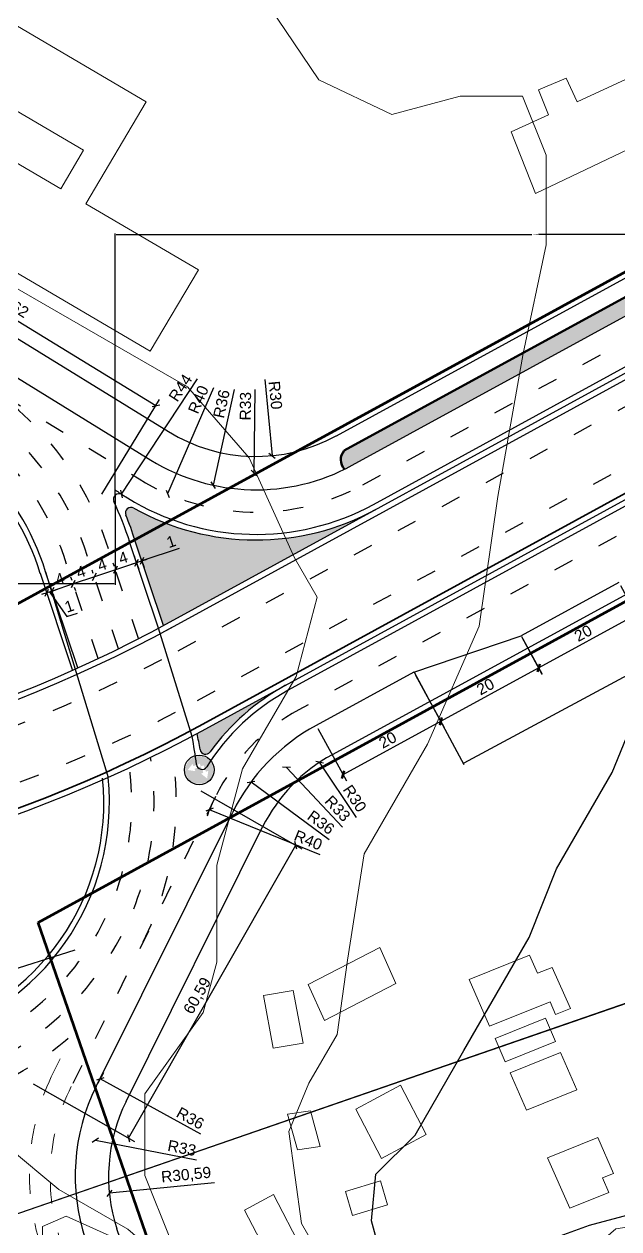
# Model space of a CAD drawing. Header units: millimetres. Extents: x -2825 to 30098, y -1816 to 5947.
# Drawn here: x -469.3 to -362.6, y 5611 to 5827.4 of the extents above; entities that cross this region are included whole.
import ezdxf

# ---------------------------------------------------------------- set-up
doc = ezdxf.new("R2010")
doc.units = ezdxf.units.MM
doc.linetypes.add('ACAD_ISO03W100', pattern=[30, 12, -18])
for name, color, linetype in [('1 Вісь', 90, 'Continuous'), ('Дорожні знаки', 7, 'Continuous'), ('Розмітка', 7, 'ACAD_ISO03W100')]:
    doc.layers.add(name, color=color, linetype=linetype)
for name, color, linetype, lineweight in [('Дор. Розм.', 7, 'Continuous', 50), ('Забудова', 40, 'Continuous', 40), ('Текст', 7, 'Continuous', 20), ('Червоні лінії', 10, 'Continuous', 53)]:
    doc.layers.add(name, color=color, linetype=linetype, lineweight=lineweight)
doc.layers.add('Озелення', color=7, linetype='Continuous', true_color=0x9fff80)
doc.styles.get("Standard").update_dxf_attribs({"font": 'arial.ttf'})
doc.dimstyles.new('ISO-25', dxfattribs={"dimtxt": 2, "dimasz": 1, "dimexe": 1.25, "dimexo": 0.625, "dimtad": 3, "dimtxsty": 'Standard', "dimblk": 'OBLIQUE', "dimcen": 2.5, "dimadec": 0, "dimazin": 0, "dimtfac": 1, "dimtmove": 1, "dimatfit": 3, "dimfxl": 1, "dimarcsym": 0})
doc.dimstyles.get("Standard").update_dxf_attribs({"dimtxt": 0.18, "dimasz": 0.18, "dimexe": 0.18, "dimexo": 0.0625, "dimgap": 0.09, "dimtad": 0, "dimtih": 1, "dimtoh": 1, "dimdec": 4, "dimzin": 0, "dimdsep": 46, "dimtxsty": 'Standard', "dimcen": 0.09, "dimadec": 0, "dimazin": 0, "dimtfac": 1, "dimtdec": 4, "dimtofl": 0, "dimtmove": 0, "dimatfit": 3, "dimfxl": 1, "dimtolj": 1, "dimtzin": 0, "dimarcsym": 0})

# ---------------------------------------------------------------- blocks, each defined once
blk = doc.blocks.new('_Oblique')
at = {"color": 0, "linetype": 'ByBlock', "lineweight": -2}
blk.add_line((-0.5, -0.5), (0.5, 0.5), dxfattribs=at)
blk = doc.blocks.new('*D601')
at = {"layer": 'Defpoints', "color": 0, "transparency": 16777216}
for p in [(-423.58, 5620.38), (-454.03, 5617.39)]:
    blk.add_point(p, dxfattribs=at)
at = {"layer": 'Текст', "color": 0, "lineweight": -2, "transparency": 16777216}
blk.add_line((-435.13, 5619.25), (-454.03, 5617.39), dxfattribs=at)
at = {"layer": 'Текст', "color": 0, "lineweight": -2, "transparency": 16777216, "rotation": 185.619220248428}
blk.add_blockref('_Oblique', (-454.03, 5617.39), dxfattribs=at)
at = {"layer": 'Текст', "color": 0, "transparency": 16777216, "insert": (-440.24, 5620.58), "char_height": 2, "attachment_point": 5, "rotation": 5.6192}
blk.add_mtext('R30,59', dxfattribs=at)
blk = doc.blocks.new('*D566')
at = {"layer": 'Defpoints', "color": 0, "transparency": 16777216}
for p in [(-456.55, 5626.89), (-424.17, 5620.54)]:
    blk.add_point(p, dxfattribs=at)
at = {"layer": 'Текст', "color": 0, "lineweight": -2, "transparency": 16777216}
blk.add_line((-438.37, 5623.32), (-456.55, 5626.89), dxfattribs=at)
at = {"layer": 'Текст', "color": 0, "lineweight": -2, "transparency": 16777216, "rotation": 168.9160984763614}
blk.add_blockref('_Oblique', (-456.55, 5626.89), dxfattribs=at)
at = {"layer": 'Текст', "color": 0, "transparency": 16777216, "insert": (-441.01, 5625.52), "char_height": 2, "attachment_point": 5, "rotation": 348.9161}
blk.add_mtext('R33', dxfattribs=at)
blk = doc.blocks.new('*D602')
at = {"layer": 'Defpoints', "color": 0, "transparency": 16777216}
for p in [(-455.69, 5637.93), (-424.17, 5620.54)]:
    blk.add_point(p, dxfattribs=at)
at = {"layer": 'Текст', "color": 0, "lineweight": -2, "transparency": 16777216}
blk.add_line((-437.64, 5627.98), (-455.69, 5637.93), dxfattribs=at)
blk.add_arc((-424.17, 5620.54), 36, 149.1277, 152.5694, dxfattribs=at)
at = {"layer": 'Текст', "color": 0, "lineweight": -2, "transparency": 16777216, "rotation": 151.117111214448}
blk.add_blockref('_Oblique', (-455.69, 5637.93), dxfattribs=at)
at = {"layer": 'Текст', "color": 0, "transparency": 16777216, "insert": (-439.49, 5630.87), "char_height": 2, "attachment_point": 5, "rotation": 331.1171}
blk.add_mtext('R36', dxfattribs=at)
blk = doc.blocks.new('*D615')
at = {"layer": 'Defpoints', "color": 0, "transparency": 16777216}
for p in [(-416.28, 5694.81), (-399.66, 5669.83)]:
    blk.add_point(p, dxfattribs=at)
at = {"layer": 'Текст', "color": 0, "lineweight": -2, "transparency": 16777216}
blk.add_line((-409.68, 5684.89), (-416.28, 5694.81), dxfattribs=at)
at = {"layer": 'Текст', "color": 0, "lineweight": -2, "transparency": 16777216, "rotation": 123.6401004929763}
blk.add_blockref('_Oblique', (-416.28, 5694.81), dxfattribs=at)
at = {"layer": 'Текст', "color": 0, "transparency": 16777216, "insert": (-409.98, 5688.31), "char_height": 2, "attachment_point": 5, "rotation": 303.6401}
blk.add_mtext('R30', dxfattribs=at)
blk = doc.blocks.new('*D571')
at = {"layer": 'Defpoints', "color": 0, "transparency": 16777216}
for p in [(-422.25, 5693.88), (-399.66, 5669.83)]:
    blk.add_point(p, dxfattribs=at)
at = {"layer": 'Текст', "color": 0, "lineweight": -2, "transparency": 16777216}
blk.add_line((-412.19, 5683.17), (-422.25, 5693.88), dxfattribs=at)
at = {"layer": 'Текст', "color": 0, "lineweight": -2, "transparency": 16777216, "rotation": 133.2106065594528}
blk.add_blockref('_Oblique', (-422.25, 5693.88), dxfattribs=at)
at = {"layer": 'Текст', "color": 0, "transparency": 16777216, "insert": (-413.05, 5686.5), "char_height": 2, "attachment_point": 5, "rotation": 313.2106}
blk.add_mtext('R33', dxfattribs=at)
blk = doc.blocks.new('*D616')
at = {"layer": 'Defpoints', "color": 0, "transparency": 16777216}
for p in [(-428.6, 5691.24), (-399.66, 5669.83)]:
    blk.add_point(p, dxfattribs=at)
at = {"layer": 'Текст', "color": 0, "lineweight": -2, "transparency": 16777216}
blk.add_line((-414.59, 5680.88), (-428.6, 5691.24), dxfattribs=at)
at = {"layer": 'Текст', "color": 0, "lineweight": -2, "transparency": 16777216, "rotation": 143.5074505633018}
blk.add_blockref('_Oblique', (-428.6, 5691.24), dxfattribs=at)
at = {"layer": 'Текст', "color": 0, "transparency": 16777216, "insert": (-416.04, 5684), "char_height": 2, "attachment_point": 5, "rotation": 323.5075}
blk.add_mtext('R36', dxfattribs=at)
blk = doc.blocks.new('*D617')
at = {"layer": 'Defpoints', "color": 0, "transparency": 16777216}
for p in [(-436.04, 5686.28), (-402.73, 5672.65)]:
    blk.add_point(p, dxfattribs=at)
at = {"layer": 'Текст', "color": 0, "lineweight": -2, "transparency": 16777216}
blk.add_line((-416.17, 5678.15), (-436.04, 5686.28), dxfattribs=at)
blk.add_arc((-402.73, 5672.65), 36, 154.5588, 159.7297, dxfattribs=at)
at = {"layer": 'Текст', "color": 0, "lineweight": -2, "transparency": 16777216, "rotation": 157.7402809762521}
blk.add_blockref('_Oblique', (-436.04, 5686.28), dxfattribs=at)
at = {"layer": 'Текст', "color": 0, "transparency": 16777216, "insert": (-418.33, 5680.81), "char_height": 2, "attachment_point": 5, "rotation": 337.7403}
blk.add_mtext('R40', dxfattribs=at)
blk = doc.blocks.new('*D618')
at = {"layer": 'Defpoints', "color": 0, "transparency": 16777216}
for p in [(-427.7, 5779.73), (-424.83, 5749.87)]:
    blk.add_point(p, dxfattribs=at)
at = {"layer": 'Текст', "color": 0, "lineweight": -2, "transparency": 16777216}
blk.add_line((-426.14, 5763.57), (-424.83, 5749.87), dxfattribs=at)
at = {"layer": 'Текст', "color": 0, "lineweight": -2, "transparency": 16777216, "rotation": 275.4990457035822}
blk.add_blockref('_Oblique', (-424.83, 5749.87), dxfattribs=at)
at = {"layer": 'Текст', "color": 0, "transparency": 16777216, "insert": (-424.22, 5760.73), "char_height": 2, "attachment_point": 5, "rotation": 275.499}
blk.add_mtext('R30', dxfattribs=at)
blk = doc.blocks.new('*D572')
at = {"layer": 'Defpoints', "color": 0, "transparency": 16777216}
for p in [(-427.7, 5779.73), (-428.1, 5746.74)]:
    blk.add_point(p, dxfattribs=at)
at = {"layer": 'Текст', "color": 0, "lineweight": -2, "transparency": 16777216}
blk.add_line((-427.92, 5761.75), (-428.1, 5746.74), dxfattribs=at)
at = {"layer": 'Текст', "color": 0, "lineweight": -2, "transparency": 16777216, "rotation": 269.3141897249602}
blk.add_blockref('_Oblique', (-428.1, 5746.74), dxfattribs=at)
at = {"layer": 'Текст', "color": 0, "transparency": 16777216, "insert": (-429.6, 5758.75), "char_height": 2, "attachment_point": 5, "rotation": 89.3142}
blk.add_mtext('R33', dxfattribs=at)
blk = doc.blocks.new('*D619')
at = {"layer": 'Defpoints', "color": 0, "transparency": 16777216}
for p in [(-427.7, 5779.73), (-435.42, 5744.57)]:
    blk.add_point(p, dxfattribs=at)
at = {"layer": 'Текст', "color": 0, "lineweight": -2, "transparency": 16777216}
blk.add_line((-431.65, 5761.76), (-435.42, 5744.57), dxfattribs=at)
at = {"layer": 'Текст', "color": 0, "lineweight": -2, "transparency": 16777216, "rotation": 257.6119032809921}
blk.add_blockref('_Oblique', (-435.42, 5744.57), dxfattribs=at)
at = {"layer": 'Текст', "color": 0, "transparency": 16777216, "insert": (-433.9, 5759.17), "char_height": 2, "attachment_point": 5, "rotation": 77.6119}
blk.add_mtext('R36', dxfattribs=at)
blk = doc.blocks.new('*D620')
at = {"layer": 'Defpoints', "color": 0, "transparency": 16777216}
for p in [(-427.7, 5779.73), (-443.58, 5743.02)]:
    blk.add_point(p, dxfattribs=at)
at = {"layer": 'Текст', "color": 0, "lineweight": -2, "transparency": 16777216}
blk.add_line((-435.34, 5762.06), (-443.58, 5743.02), dxfattribs=at)
at = {"layer": 'Текст', "color": 0, "lineweight": -2, "transparency": 16777216, "rotation": 246.6173045301114}
blk.add_blockref('_Oblique', (-443.58, 5743.02), dxfattribs=at)
at = {"layer": 'Текст', "color": 0, "transparency": 16777216, "insert": (-438.05, 5759.95), "char_height": 2, "attachment_point": 5, "rotation": 66.6173}
blk.add_mtext('R40', dxfattribs=at)
blk = doc.blocks.new('*D621')
at = {"layer": 'Defpoints', "color": 0, "transparency": 16777216}
for p in [(-427.7, 5779.73), (-451.89, 5742.98)]:
    blk.add_point(p, dxfattribs=at)
at = {"layer": 'Текст', "color": 0, "lineweight": -2, "transparency": 16777216}
blk.add_line((-438.27, 5763.68), (-451.89, 5742.98), dxfattribs=at)
blk.add_arc((-427.7, 5779.73), 44, 235.0146, 237.5297, dxfattribs=at)
at = {"layer": 'Текст', "color": 0, "lineweight": -2, "transparency": 16777216, "rotation": 236.6422784852483}
blk.add_blockref('_Oblique', (-451.89, 5742.98), dxfattribs=at)
at = {"layer": 'Текст', "color": 0, "transparency": 16777216, "insert": (-441.28, 5762.06), "char_height": 2, "attachment_point": 5, "rotation": 56.6423}
blk.add_mtext('R44', dxfattribs=at)
blk = doc.blocks.new('*D627')
at = {"layer": 'Defpoints', "color": 0, "transparency": 16777216}
for p in [(-449.46, 5731.59), (-449.14, 5730.65), (-448.51, 5731.9)]:
    blk.add_point(p, dxfattribs=at)
at = {"layer": 'Текст', "color": 0, "lineweight": -2, "transparency": 16777216}
for p, q in [((-441.48, 5733.21), (-448.19, 5730.96)), ((-449.14, 5730.65), (-450.09, 5730.33)), ((-449.26, 5730.99), (-448.75, 5729.46)), ((-448.19, 5730.96), (-449.14, 5730.65)), ((-448.19, 5730.96), (-449.14, 5730.65)), ((-448.31, 5731.31), (-447.8, 5729.78)), ((-448.19, 5730.96), (-447.25, 5731.28))]:
    blk.add_line(p, q, dxfattribs=at)
for p, rotation in [((-449.14, 5730.65), 18.51120990050392), ((-448.19, 5730.96), 198.5112099005039)]:
    blk.add_blockref('_Oblique', p, dxfattribs=dict(at, rotation=rotation))
at = {"layer": 'Текст', "color": 0, "transparency": 16777216, "insert": (-442.94, 5734.44), "char_height": 2, "attachment_point": 5, "rotation": 18.5112}
blk.add_mtext('1', dxfattribs=at)
blk = doc.blocks.new('*D628')
at = {"layer": 'Defpoints', "color": 0, "transparency": 16777216}
for p in [(-449.14, 5730.65), (-452.94, 5729.38), (-452.94, 5729.38)]:
    blk.add_point(p, dxfattribs=at)
at = {"layer": 'Текст', "color": 0, "lineweight": -2, "transparency": 16777216}
for p, q in [((-453.13, 5729.97), (-453.33, 5730.56)), ((-449.14, 5730.65), (-452.94, 5729.38)), ((-449.34, 5731.24), (-449.54, 5731.83))]:
    blk.add_line(p, q, dxfattribs=at)
for p, rotation in [((-452.94, 5729.38), 198.5102642967482), ((-449.14, 5730.65), 18.51026429674817)]:
    blk.add_blockref('_Oblique', p, dxfattribs=dict(at, rotation=rotation))
at = {"layer": 'Текст', "color": 0, "transparency": 16777216, "insert": (-451.56, 5731.55), "char_height": 2, "attachment_point": 5, "rotation": 18.5103}
blk.add_mtext('4', dxfattribs=at)
blk = doc.blocks.new('*D629')
at = {"layer": 'Defpoints', "color": 0, "transparency": 16777216}
for p in [(-456.73, 5728.11), (-456.73, 5728.11), (-452.94, 5729.38)]:
    blk.add_point(p, dxfattribs=at)
at = {"layer": 'Текст', "color": 0, "lineweight": -2, "transparency": 16777216}
for p, q in [((-453.13, 5729.97), (-453.33, 5730.56)), ((-456.93, 5728.7), (-457.13, 5729.29)), ((-452.94, 5729.38), (-456.73, 5728.11))]:
    blk.add_line(p, q, dxfattribs=at)
for p, rotation in [((-452.94, 5729.38), 18.51559651976178), ((-456.73, 5728.11), 198.5155965197618)]:
    blk.add_blockref('_Oblique', p, dxfattribs=dict(at, rotation=rotation))
at = {"layer": 'Текст', "color": 0, "transparency": 16777216, "insert": (-455.35, 5730.28), "char_height": 2, "attachment_point": 5, "rotation": 18.5156}
blk.add_mtext('4', dxfattribs=at)
blk = doc.blocks.new('*D630')
at = {"layer": 'Defpoints', "color": 0, "transparency": 16777216}
for p in [(-456.73, 5728.11), (-460.53, 5726.83), (-460.53, 5726.83)]:
    blk.add_point(p, dxfattribs=at)
at = {"layer": 'Текст', "color": 0, "lineweight": -2, "transparency": 16777216}
for p, q in [((-460.73, 5727.43), (-460.92, 5728.02)), ((-456.73, 5728.11), (-460.53, 5726.83)), ((-456.93, 5728.7), (-457.13, 5729.29))]:
    blk.add_line(p, q, dxfattribs=at)
for p, rotation in [((-456.73, 5728.11), 18.52208543503216), ((-460.53, 5726.83), 198.5220854350322)]:
    blk.add_blockref('_Oblique', p, dxfattribs=dict(at, rotation=rotation))
at = {"layer": 'Текст', "color": 0, "transparency": 16777216, "insert": (-459.15, 5729.01), "char_height": 2, "attachment_point": 5, "rotation": 18.5221}
blk.add_mtext('4', dxfattribs=at)
blk = doc.blocks.new('*D631')
at = {"layer": 'Defpoints', "color": 0, "transparency": 16777216}
for p in [(-464.32, 5725.56), (-464.32, 5725.56), (-460.53, 5726.83)]:
    blk.add_point(p, dxfattribs=at)
at = {"layer": 'Текст', "color": 0, "lineweight": -2, "transparency": 16777216}
for p, q in [((-460.53, 5726.83), (-464.32, 5725.56)), ((-460.33, 5726.24), (-460.13, 5725.65)), ((-464.12, 5724.97), (-463.93, 5724.38))]:
    blk.add_line(p, q, dxfattribs=at)
for p, rotation in [((-464.32, 5725.56), 198.5298351579589), ((-460.53, 5726.83), 18.52983515795891)]:
    blk.add_blockref('_Oblique', p, dxfattribs=dict(at, rotation=rotation))
at = {"layer": 'Текст', "color": 0, "transparency": 16777216, "insert": (-462.94, 5727.74), "char_height": 2, "attachment_point": 5, "rotation": 18.5298}
blk.add_mtext('4', dxfattribs=at)
blk = doc.blocks.new('*D632')
at = {"layer": 'Defpoints', "color": 0, "transparency": 16777216}
for p in [(-464.32, 5725.56), (-465.27, 5725.24), (-465.27, 5725.24)]:
    blk.add_point(p, dxfattribs=at)
at = {"layer": 'Текст', "color": 0, "lineweight": -2, "transparency": 16777216}
for p, q in [((-464.32, 5725.56), (-465.27, 5725.24)), ((-464.32, 5725.56), (-465.27, 5725.24)), ((-464.32, 5725.56), (-463.37, 5725.88)), ((-465.27, 5725.24), (-466.22, 5724.93)), ((-465.07, 5724.65), (-464.87, 5724.06)), ((-464.8, 5725.4), (-461.66, 5720.97)), ((-464.12, 5724.97), (-463.93, 5724.38)), ((-461.66, 5720.97), (-459.78, 5721.6))]:
    blk.add_line(p, q, dxfattribs=at)
for p, rotation in [((-465.27, 5725.24), 18.52983515797505), ((-464.32, 5725.56), 198.529835157975)]:
    blk.add_blockref('_Oblique', p, dxfattribs=dict(at, rotation=rotation))
at = {"layer": 'Текст', "color": 0, "transparency": 16777216, "insert": (-461.24, 5722.83), "char_height": 2, "attachment_point": 5, "rotation": 18.5298}
blk.add_mtext('1', dxfattribs=at)
blk = doc.blocks.new('*D576')
at = {"layer": 'Defpoints', "color": 0, "transparency": 16777216}
for p in [(-438.18, 5689.97), (-420.55, 5679.9), (-468.24, 5637.36)]:
    blk.add_point(p, dxfattribs=at)
at = {"layer": 'Текст', "color": 0, "lineweight": -2, "transparency": 16777216}
for p, q in [((-437.64, 5689.66), (-419.46, 5679.28)), ((-450.6, 5627.29), (-420.55, 5679.9)), ((-467.69, 5637.05), (-449.52, 5626.67))]:
    blk.add_line(p, q, dxfattribs=at)
for p, rotation in [((-420.55, 5679.9), 60.26151011602085), ((-450.6, 5627.29), 240.2615101160209)]:
    blk.add_blockref('_Oblique', p, dxfattribs=dict(at, rotation=rotation))
at = {"layer": 'Текст', "color": 0, "transparency": 16777216, "insert": (-438.13, 5652.81), "char_height": 2, "attachment_point": 5, "rotation": 60.2615}
blk.add_mtext('60,59', dxfattribs=at)
blk = doc.blocks.new('*D577')
at = {"layer": 'Defpoints', "color": 0, "transparency": 16777216}
for p in [(-510, 5775.62), (-445.67, 5758.86), (-455.74, 5742.41)]:
    blk.add_point(p, dxfattribs=at)
at = {"layer": 'Текст', "color": 0, "lineweight": -2, "transparency": 16777216}
for p, q in [((-509.68, 5776.15), (-499.28, 5793.14)), ((-499.94, 5792.07), (-445.67, 5758.86)), ((-455.41, 5742.94), (-445.02, 5759.93))]:
    blk.add_line(p, q, dxfattribs=at)
for p, rotation in [((-499.94, 5792.07), 148.5334941193659), ((-445.67, 5758.86), 328.5334941193659)]:
    blk.add_blockref('_Oblique', p, dxfattribs=dict(at, rotation=rotation))
at = {"layer": 'Текст', "color": 0, "transparency": 16777216, "insert": (-471.85, 5777.02), "char_height": 2, "attachment_point": 5, "rotation": 328.5335}
blk.add_mtext('63,62', dxfattribs=at)
blk = doc.blocks.new('*D579')
at = {"layer": 'Defpoints', "color": 0, "transparency": 16777216}
for p in [(-362.56, 5727.1), (-380.12, 5717.52), (-376.96, 5711.75)]:
    blk.add_point(p, dxfattribs=at)
at = {"layer": 'Текст', "color": 0, "lineweight": -2, "transparency": 16777216}
for p, q in [((-362.26, 5726.55), (-358.81, 5720.23)), ((-359.41, 5721.33), (-376.96, 5711.75)), ((-379.82, 5716.97), (-376.36, 5710.65))]:
    blk.add_line(p, q, dxfattribs=at)
for p, rotation in [((-359.41, 5721.33), 28.62246299080575), ((-376.96, 5711.75), 208.6224629908058)]:
    blk.add_blockref('_Oblique', p, dxfattribs=dict(at, rotation=rotation))
at = {"layer": 'Текст', "color": 0, "transparency": 16777216, "insert": (-368.97, 5717.98), "char_height": 2, "attachment_point": 5, "rotation": 28.6225}
blk.add_mtext('20', dxfattribs=at)
blk = doc.blocks.new('4-2-3')
h = blk.add_hatch(color=5)
h.paths.add_polyline_path([(3.55, 3.27), (3.45, 3.27, 0.409993), (0.23, 0, 1), (6.77, 0, 0.409993)])
h.paths.add_polyline_path([(1.47, 0.66), (1.88, 0.25), (3.02, 1.39), (3.5, 0.91), (3.98, 1.39), (5.12, 0.25), (5.53, 0.66), (6, -1.11), (4.23, -0.64), (4.64, -0.23), (3.5, 0.91), (2.36, -0.23), (2.77, -0.64), (1.01, -1.11)], flags=16)
at = {"color": 5}
blk.add_circle((3.5, 0), 3.5, dxfattribs=at)
blk = doc.blocks.new('*D634')
at = {"layer": '1 Вісь', "color": 0, "lineweight": -2, "transparency": 16777216}
for p, q in [((-292.84, 5768.49), (-283.91, 5751.97)), ((-284.16, 5752.04), (-336.9, 5723.54)), ((-390.32, 5694.68), (-337.57, 5723.17)), ((-399.32, 5710.96), (-390.39, 5694.43))]:
    blk.add_line(p, q, dxfattribs=at)
at = {"layer": '1 Вісь', "color": 0, "transparency": 16777216}
for points in [[(-284.17, 5752.06), (-284.14, 5752.01), (-284, 5752.12)], [(-390.33, 5694.7), (-390.3, 5694.65), (-390.47, 5694.59)]]:
    blk.add_solid(points, dxfattribs=at)
at = {"layer": 'Defpoints', "color": 0, "transparency": 16777216}
for p in [(-292.87, 5768.55), (-284, 5752.12), (-399.35, 5711.01)]:
    blk.add_point(p, dxfattribs=at)
at = {"layer": '1 Вісь', "color": 0, "transparency": 16777216, "insert": (-337.24, 5723.36), "char_height": 0.18, "attachment_point": 5}
blk.add_mtext('\\A1;121.0258', dxfattribs=at)
blk = doc.blocks.new('*D636')
at = {"layer": '1 Вісь', "color": 0, "lineweight": -2, "transparency": 16777216}
for p, q in [((-452.98, 5742.73), (-452.98, 5726.67)), ((-705.46, 5680.06), (-705.46, 5727.03)), ((-705.28, 5726.85), (-579.83, 5726.85)), ((-453.16, 5726.85), (-578.62, 5726.85))]:
    blk.add_line(p, q, dxfattribs=at)
at = {"layer": '1 Вісь', "color": 0, "transparency": 16777216}
for points in [[(-705.28, 5726.88), (-705.28, 5726.82), (-705.46, 5726.85)], [(-453.16, 5726.88), (-453.16, 5726.82), (-452.98, 5726.85)]]:
    blk.add_solid(points, dxfattribs=at)
at = {"layer": 'Defpoints', "color": 0, "transparency": 16777216}
for p in [(-452.98, 5742.79), (-705.46, 5726.85), (-705.46, 5680)]:
    blk.add_point(p, dxfattribs=at)
at = {"layer": '1 Вісь', "color": 0, "transparency": 16777216, "insert": (-579.22, 5726.85), "char_height": 0.18, "attachment_point": 5}
blk.add_mtext('\\A1;252.4766', dxfattribs=at)
blk = doc.blocks.new('*D637')
at = {"layer": '1 Вісь', "color": 0, "lineweight": -2, "transparency": 16777216}
for p, q in [((-452.98, 5742.85), (-452.98, 5789.75)), ((-452.8, 5789.57), (-378.16, 5789.57)), ((-302.36, 5789.57), (-377, 5789.57)), ((-302.18, 5785.74), (-302.18, 5789.75))]:
    blk.add_line(p, q, dxfattribs=at)
at = {"layer": '1 Вісь', "color": 0, "transparency": 16777216}
for points in [[(-452.8, 5789.6), (-452.8, 5789.54), (-452.98, 5789.57)], [(-302.36, 5789.6), (-302.36, 5789.54), (-302.18, 5789.57)]]:
    blk.add_solid(points, dxfattribs=at)
at = {"layer": 'Defpoints', "color": 0, "transparency": 16777216}
for p in [(-302.18, 5789.57), (-302.18, 5785.68), (-452.98, 5742.79)]:
    blk.add_point(p, dxfattribs=at)
at = {"layer": '1 Вісь', "color": 0, "transparency": 16777216, "insert": (-377.58, 5789.57), "char_height": 0.18, "attachment_point": 5}
blk.add_mtext('\\A1;150.8081', dxfattribs=at)
blk = doc.blocks.new('*D638')
at = {"layer": '1 Вісь', "color": 0, "lineweight": -2, "transparency": 16777216}
for p, q in [((-473.21, 5612.81), (-339.95, 5658.99)), ((-340.06, 5658.76), (-306.19, 5561.02)), ((-272.2, 5462.92), (-306.07, 5560.66)), ((-405.23, 5416.63), (-271.97, 5462.81))]:
    blk.add_line(p, q, dxfattribs=at)
at = {"layer": '1 Вісь', "color": 0, "transparency": 16777216}
for points in [[(-340.03, 5658.77), (-340.09, 5658.75), (-340.12, 5658.93)], [(-272.17, 5462.93), (-272.23, 5462.91), (-272.14, 5462.75)]]:
    blk.add_solid(points, dxfattribs=at)
at = {"layer": 'Defpoints', "color": 0, "transparency": 16777216}
for p in [(-473.27, 5612.79), (-272.14, 5462.75), (-405.29, 5416.61)]:
    blk.add_point(p, dxfattribs=at)
at = {"layer": '1 Вісь', "color": 0, "transparency": 16777216, "insert": (-306.13, 5560.84), "char_height": 0.18, "attachment_point": 5}
blk.add_mtext('\\A1;207.6253', dxfattribs=at)
blk = doc.blocks.new('*D639')
at = {"layer": '1 Вісь', "color": 0, "lineweight": -2, "transparency": 16777216}
for p, q in [((-473.21, 5612.81), (-292.05, 5675.48)), ((-292.16, 5675.25), (-263.88, 5593.5)), ((-235.47, 5511.38), (-263.76, 5593.14)), ((-416.4, 5448.6), (-235.24, 5511.27))]:
    blk.add_line(p, q, dxfattribs=at)
at = {"layer": '1 Вісь', "color": 0, "transparency": 16777216}
for points in [[(-292.14, 5675.26), (-292.19, 5675.24), (-292.22, 5675.42)], [(-235.44, 5511.39), (-235.5, 5511.37), (-235.41, 5511.21)]]:
    blk.add_solid(points, dxfattribs=at)
at = {"layer": 'Defpoints', "color": 0, "transparency": 16777216}
for p in [(-473.27, 5612.79), (-235.41, 5511.21), (-416.46, 5448.58)]:
    blk.add_point(p, dxfattribs=at)
at = {"layer": '1 Вісь', "color": 0, "transparency": 16777216, "insert": (-263.82, 5593.32), "char_height": 0.18, "attachment_point": 5}
blk.add_mtext('\\A1;173.7590', dxfattribs=at)

msp = doc.modelspace()

# ---------------------------------------------------------------- hatches: boundary and pattern name
at = {"layer": 'Озелення'}
h = msp.add_hatch(color=256, dxfattribs=at)
h.dxf.hatch_style = 1
h.paths.add_polyline_path([(-347.75712, 5782.4154), (-349.19639, 5785.04761), (-411.86868, 5750.77889, 0.388983691), (-411.81774, 5747.42628, 0.010863151), (-410.42941, 5748.14668)])
h = msp.add_hatch(color=256, dxfattribs=at)
h.dxf.hatch_style = 1
h.paths.add_polyline_path([(-406.1116, 5740.25007, -0.221126928), (-443.97848, 5737.78041), (-449.47146, 5734.7769), (-444.31189, 5719.36659, 0.001362218), (-443.14004, 5720.00321)])
h.paths.add_polyline_path([(-443.97848, 5737.78041, -0.034945722), (-449.66267, 5740.45632, 0.709161745), (-451.07686, 5739.20632, -0.019314942), (-449.46975, 5734.77783)])
h = msp.add_hatch(color=256, dxfattribs=at)
h.dxf.hatch_style = 1
h.paths.add_polyline_path([(-422.39556, 5708.62141), (-436.75562, 5700.76945, -0.001717802), (-438.27168, 5699.94723, -0.011884816), (-437.75419, 5697.0943, 0.669599353), (-435.95578, 5696.66359, -0.111614337)])

# ---------------------------------------------------------------- linework, layer by layer
at = {"elevation": 249, "flags": 128}
for points in [[(-405.36635, 5606.51031), (-406.98698, 5612.45263), (-406.17666, 5620.8259), (-399.15392, 5627.84864), (-390.37584, 5643.05272), (-378.66894, 5663.32967), (-373.76401, 5675.65731), (-363.76206, 5692.98119), (-355.93705, 5712.12154)], [(-329.46672, 5616.77432), (-348.6442, 5616.77432), (-367.86948, 5611.62293), (-385.64865, 5605.15979)]]:
    msp.add_lwpolyline(points, dxfattribs=at)
at = {"layer": '1 Вісь', "color": 1}
for p, q in [((-465.47642, 5729.00506), (-454.24092, 5692.0744)), ((-439.19194, 5699.45468), (-445.20572, 5718.88654)), ((-513.2979, 5644.35361, 246), (-460.16423, 5661.12374, 246))]:
    msp.add_line(p, q, dxfattribs=at)
at = {"layer": 'Defpoints', "linetype": 'Continuous', "lineweight": 15}
for points, elevation in [([(-428.2727, 5834.98196), (-416.45558, 5817.35007), (-403.32546, 5811.16016), (-391.05895, 5814.44696), (-379.87881, 5814.44696), (-375.64473, 5803.86053), (-375.64473, 5787.72923), (-379.77134, 5768.22162), (-384.2731, 5742.52409), (-387.64941, 5719.26501), (-396.90627, 5698.07819), (-408.28247, 5678.37405), (-411.28364, 5659.24158), (-413.15937, 5645.92388), (-418.20858, 5637.1784), (-421.78774, 5628.47957), (-419.53686, 5611.97313), (-413.83452, 5602.09638)], 248), ([(-443.0773, 5609.06574), (-447.67284, 5620.6015), (-447.67284, 5635.23221), (-437.16874, 5649.86292), (-434.75115, 5658.88549), (-434.75115, 5676.31074), (-430.11808, 5693.60161), (-420.51843, 5710.22869), (-416.70804, 5724.44925), (-420.78726, 5731.51466), (-428.91552, 5749.4643), (-439.98234, 5762.21928), (-451.82861, 5769.05872), (-472.47982, 5780.9817)], 247), ([(-382.06553, 5578.48495), (-387.17277, 5581.43361), (-403.84324, 5585.90045), (-430.88504, 5595.27911), (-440.88895, 5602.46942), (-450.74646, 5610.9768), (-463.08511, 5618.10052), (-472.15115, 5625.60345), (-483.82765, 5641.903), (-487.89324, 5657.07599), (-491.35808, 5670.00693), (-494.81625, 5675.99665), (-504.78341, 5675.99665), (-517.17496, 5672.67635), (-532.79982, 5668.48968), (-548.27461, 5668.48968), (-566.12698, 5668.48968), (-575.16011, 5663.2744), (-581.33752, 5625.49958), (-583.87492, 5616.02988), (-592.15941, 5607.74539), (-598.4011, 5601.5037)], 246), ([(-466.06346, 5603.88091), (-466.06346, 5611.44483), (-461.76662, 5613.26846), (-453.95107, 5609.75146)], 245), ([(-328.52324, 5613.99031), (-343.10893, 5613.99031), (-363.09674, 5611.01915), (-369.30916, 5605.61704), (-368.76895, 5596.70356), (-368.76895, 5588.06018), (-371.74011, 5580.22713), (-387.50474, 5576.00301), (-403.72397, 5571.65708), (-410.72766, 5564.65338), (-406.58371, 5559.42901), (-395.94493, 5562.27966)], -250)]:
    msp.add_lwpolyline(points, dxfattribs=dict(at, elevation=elevation))
at = {"layer": 'Дор. Розм.', "lineweight": 30}
for p, q in [((-506.08539, 5792.81837), (-443.44539, 5754.19684)), ((-509.23434, 5787.71111), (-446.59434, 5749.08958)), ((-413.27805, 5753.42744), (-350.63566, 5787.67981)), ((-410.42941, 5748.14668), (-347.75712, 5782.4154)), ((-406.59136, 5741.12747), (-343.91907, 5775.39619)), ((-443.7253, 5718.54346), (-342.95956, 5773.64139)), ((-443.14004, 5720.00321), (-343.43931, 5774.51879)), ((-451.79328, 5742.89667), (-450.79294, 5742.2799)), ((-326.66593, 5743.84282), (-414.02935, 5696.16629)), ((-445.20572, 5718.88654), (-450.45741, 5734.572)), ((-444.31189, 5719.36659), (-449.50915, 5734.88949)), ((-460.64077, 5711.43116), (-466.42458, 5728.68727)), ((-459.69261, 5711.74896), (-465.47642, 5729.00506)), ((-362.56003, 5727.10251), (-380.11568, 5717.52192)), ((-399.34796, 5711.01362), (-380.11568, 5717.52192)), ((-399.34796, 5711.01362), (-416.90356, 5701.43307)), ((-456.4008, 5636.56815), (-431.89385, 5685.8595)), ((-451.0282, 5633.89697), (-426.52126, 5683.18833)), ((-387.56982, 5422.73784), (-452.69881, 5610.99466))]:
    msp.add_line(p, q, dxfattribs=at)
at = {"layer": 'Дор. Розм.'}
msp.add_line((-411.86868, 5750.77889), (-349.19639, 5785.04761), dxfattribs=at)
at = {"layer": 'Дор. Розм.', "lineweight": 35}
msp.add_lwpolyline([(-334.35335, 5757.90194), (-437.23537, 5701.64685, -0.125750901), (-557.17448, 5670.99728), (-705.46001, 5670.99728)], format="xyb", dxfattribs=at)
at = {"layer": 'Дор. Розм.', "lineweight": 30}
msp.add_lwpolyline([(-333.87359, 5757.02454), (-436.75562, 5700.76945, -0.125750901), (-557.17448, 5669.99728), (-705.46001, 5669.99728)], format="xyb", dxfattribs=at)
msp.add_lwpolyline([(-333.39384, 5756.14714), (-421.91581, 5707.74401)], dxfattribs=at)
for centre, radius, start, end in [((-507.57143, 5716.19841), 44, 16.9214497, 198.7157813), ((-507.57143, 5716.19841), 43, 16.9214497, 198.7157813), ((-427.70064, 5779.73315), 30, 238.3435397, 298.6694958), ((-427.70064, 5779.73315), 36, 238.3435397, 298.6694958), ((-452.3181, 5742.04546), 1, 58.3435397, 205.0698064), ((-507.57143, 5716.19841), 60, 17.6012412, 25.0698064), ((-427.70064, 5779.73315), 44, 238.3435397, 298.6694958), ((-450.15072, 5739.5835), 1, 60.7878186, 202.1590486), ((-507.57143, 5716.19841), 61, 17.6012412, 22.1590486), ((-427.70064, 5779.73315), 45, 240.7878186, 298.6694958), ((-560.56043, 5934.74728), 244.75, 270, 298.6694958), ((-560.56043, 5934.74728), 245.75, 270, 298.6694958), ((-402.72555, 5672.64794), 41, 118.6694958, 144.144181), ((-402.72555, 5672.64794), 40, 118.6694958, 147.7643701), ((-498.01657, 5687.63674), 61, 8.9192251, 11.6428961), ((-399.65826, 5669.83244), 36, 118.622463, 153.5641032), ((-498.01657, 5687.63674), 60, 6.4766513, 11.3595744), ((-436.76628, 5697.24934), 1, 188.9192251, 324.144181), ((-399.65826, 5669.83244), 30, 118.622463, 153.5641032), ((-437.40588, 5694.51744), 1, 186.4766513, 327.7643701), ((-498.01657, 5687.63674), 44, 202.6616658, 5.7884581), ((-498.01657, 5687.63674), 43, 202.6616658, 5.7884581), ((-424.16521, 5620.54108), 36, 153.5641032, 198.4968565), ((-423.58314, 5620.38291), 30.59184, 153.7841705, 197.8717397)]:
    msp.add_arc(centre, radius, start, end, dxfattribs=at)
at = {"layer": 'Дор. Розм.'}
msp.add_arc((-410.01451, 5749.13037), 2.48104, 138.3600429, 223.380937, dxfattribs=at)
at = {"layer": 'Забудова', "lineweight": 15}
for points in [[(-489.71936, 5793.92635), (-446.68073, 5768.64838), (-438.04275, 5783.24897), (-458.25775, 5795.12189), (-447.42137, 5813.43837), (-472.57838, 5828.21389), (-479.29906, 5816.85408), (-458.64657, 5804.72421), (-462.76227, 5797.76754), (-481.08137, 5808.52694)], [(-377.55555, 5796.93232), (-381.90276, 5807.9998), (-375.22312, 5811.07341), (-376.99886, 5815.54986), (-372.02628, 5817.65294), (-370.06526, 5813.44678), (-347.88363, 5823.65358), (-342.93875, 5813.47562), (-344.15795, 5812.88644)], [(-405.50242, 5661.53806), (-402.58204, 5655.0834), (-415.40524, 5648.41654), (-418.32563, 5654.8712)], [(-378.60084, 5660.15701), (-389.46429, 5655.79523), (-385.77122, 5647.3972), (-374.90776, 5651.75898), (-373.9254, 5649.52508), (-371.27044, 5650.59107), (-374.51455, 5657.96815), (-377.1695, 5656.90216)], [(-419.26155, 5644.34887), (-421.01917, 5653.81096), (-426.39001, 5652.91497), (-424.63239, 5643.45288)], [(-382.95962, 5641.00363), (-384.80021, 5645.18913), (-375.75883, 5648.81933), (-373.91824, 5644.63383)], [(-373.04878, 5642.65669), (-382.09016, 5639.02649), (-379.15295, 5632.34728), (-370.11157, 5635.97748)], [(-397.17739, 5627.93756), (-405.17446, 5623.64239), (-409.78855, 5632.5294), (-401.79147, 5636.82458)], [(-420.26037, 5625.20841), (-422.0333, 5631.59699), (-417.93994, 5632.21157), (-416.16702, 5625.82299)], [(-375.379, 5623.76534), (-371.38932, 5614.69284), (-364.35307, 5617.51796), (-365.51298, 5620.15558), (-363.50785, 5620.96066), (-366.33762, 5627.39554)], [(-410.38773, 5613.414), (-411.6486, 5617.69598), (-405.34643, 5619.59929), (-404.08557, 5615.31731)], [(-424.69563, 5604.57169), (-429.77548, 5614.3558), (-424.54368, 5617.16576), (-419.46383, 5607.38165)]]:
    msp.add_lwpolyline(points, close=True, dxfattribs=at)
at = {"layer": 'Розмітка', "ltscale": 0.3}
for p, q in [((-441.68633, 5714.81451), (-270.69962, 5808.30871)), ((-438.19366, 5705.89685), (-266.14194, 5799.97339)), ((-511.33364, 5784.30627), (-448.69364, 5745.68474)), ((-408.51038, 5744.63708), (-345.8381, 5778.9058)), ((-331.47481, 5752.63753), (-419.99678, 5704.2344)), ((-448.79439, 5717.0068), (-454.19311, 5733.13228)), ((-456.0385, 5713.43815), (-461.71193, 5730.37256)), ((-452.40571, 5715.19063), (-457.95102, 5731.74882)), ((-434.96114, 5688.67501), (-460.87652, 5636.55084))]:
    msp.add_line(p, q, dxfattribs=at)
at = {"layer": 'Розмітка', "lineweight": 15, "ltscale": 0.3}
msp.add_line((-464.45825, 5638.33162), (-460.70792, 5645.87474), dxfattribs=at)
at = {"layer": 'Розмітка', "ltscale": 0.3}
for centre, radius, start, end in [((-507.57143, 5716.19841), 52, 17.4003371, 198.5142369), ((-507.57143, 5716.19841), 48, 17.1752189, 198.5805874), ((-507.57143, 5716.19841), 56, 17.6012412, 58.5609017), ((-427.70064, 5779.73315), 40, 238.3435397, 298.6694958), ((-560.56043, 5934.74728), 250, 270, 298.6694958), ((-558.13277, 5925.24728), 250, 270, 298.6694958), ((-402.72555, 5672.64794), 36, 118.6694958, 153.5641032), ((-498.01657, 5687.63674), 56, 333.3711483, 10.1667988), ((-498.01657, 5687.63674), 52, 199.5882751, 8.8618489), ((-498.01657, 5687.63674), 48, 201.0343983, 7.4157256), ((-498.01657, 5687.63674), 56, 261.0678993, 311.7764385)]:
    msp.add_arc(centre, radius, start, end, dxfattribs=at)
at = {"layer": 'Розмітка', "lineweight": 15, "ltscale": 0.3}
for centre, radius, start, end in [((-426.90915, 5620.7445), 41.46374, 154.9027091, 198.0269122), ((-428.00891, 5620.35202), 36.64262, 153.7635993, 199.2946547)]:
    msp.add_arc(centre, radius, start, end, dxfattribs=at)
at = {"layer": 'Червоні лінії'}
for p, q in [((-482.98211, 5716.45353), (-280.89445, 5826.9535)), ((-466.81712, 5666.02652), (-255.94711, 5781.32861)), ((-383.17536, 5424.25814), (-466.81712, 5666.02652))]:
    msp.add_line(p, q, dxfattribs=at)

# ---------------------------------------------------------------- block references
at = {"layer": 'Дорожні знаки', "color": 7, "linetype": 'Continuous', "xscale": 0.7620479999998087, "yscale": 0.7620479999998087, "zscale": 0.7620479999998087, "rotation": 336.3413504777906}
msp.add_blockref('4-2-3', (-440.33154, 5694.49766), dxfattribs=at)

# ---------------------------------------------------------------- dimensions: what is measured, and where the dimension line sits
at = {"layer": '1 Вісь', "color": 1}
for base, p2, picture, middle in [((-302.17535, 5789.56679), (-302.17535, 5785.67694), '*D637', (-377.57938, 5789.56679)), ((-705.46001, 5726.85397), (-705.46001, 5679.99728), '*D636', (-579.22171, 5726.85397))]:
    dim = msp.add_linear_dim(base=base, p1=(-452.98342, 5742.79202), p2=p2, dimstyle='Standard', dxfattribs=at)
    dim.commit()
    dim.dimension.update_dxf_attribs({"geometry": picture, "text_midpoint": middle})
for p1, p2, distance, picture, middle in [((-399.34796, 5711.01362), (-292.87171, 5768.54676), -18.66755, '*D634', (-337.23568, 5723.35683)), ((-473.27237, 5612.78763), (-416.46265, 5448.57784), 191.57803, '*D639', (-263.81799, 5593.3183)), ((-473.27224, 5612.78767), (-405.28938, 5416.60762), 140.91942, '*D638', (-306.12953, 5560.83895))]:
    dim = msp.add_aligned_dim(p1=p1, p2=p2, distance=distance, dimstyle='Standard', dxfattribs=at)
    dim.commit()
    dim.dimension.update_dxf_attribs({"geometry": picture, "text_midpoint": middle})
at = {"layer": 'Дор. Розм.'}
for p1, p2, distance in [((-397.91086, 5708.38023), (-380.3552, 5717.96082), -7.0809), ((-416.90363, 5701.43303), (-399.34796, 5711.01362), -10.0809)]:
    msp.add_aligned_dim(p1=p1, p2=p2, distance=distance, dimstyle='ISO-25', dxfattribs=at).render()
at = {"layer": 'Текст'}
for p1, p2, distance, picture, middle in [((-510.00231, 5775.62115), (-455.73816, 5742.41166), 19.28503, '*D577', (-471.8498, 5777.02373)), ((-449.14318, 5730.64673), (-452.93586, 5729.37697), -0.00007, '*D628', (-451.55544, 5731.55285)), ((-456.73104, 5728.10597), (-460.52655, 5726.83438), -0.00007, '*D630', (-459.14503, 5729.01106)), ((-452.93586, 5729.37697), (-456.73104, 5728.10597), -0.00007, '*D629', (-455.34951, 5730.28242)), ((-460.52657, 5726.83444), (-464.32245, 5725.56216), 0.00054, '*D631', (-462.94076, 5727.73855)), ((-464.32245, 5725.56216), (-465.2706, 5725.24436), 0, '*D632', (-461.5901, 5722.71206)), ((-362.56003, 5727.10251), (-380.11568, 5717.52192), 6.5809, '*D579', (-368.97393, 5717.98051))]:
    dim = msp.add_aligned_dim(p1=p1, p2=p2, distance=distance, dimstyle='ISO-25', dxfattribs=at)
    dim.commit()
    dim.dimension.update_dxf_attribs({"geometry": picture, "text_midpoint": middle})
for center, mpoint, picture, middle in [((-427.70064, 5779.73315), (-451.89468, 5742.98198), '*D621', (-439.92408, 5761.16553)), ((-427.70064, 5779.73315), (-443.57547, 5743.01816), '*D620', (-436.53838, 5759.2934)), ((-427.70064, 5779.73315), (-435.42381, 5744.57134), '*D619', (-432.29533, 5758.8146)), ((-427.70064, 5779.73315), (-428.09563, 5746.73551), '*D572', (-427.95203, 5758.73167)), ((-427.70064, 5779.73315), (-424.82576, 5749.87121), '*D618', (-425.85563, 5760.5686)), ((-399.65826, 5669.83244), (-422.25277, 5693.88422), '*D571', (-414.25211, 5685.36754)), ((-399.65826, 5669.83244), (-416.2775, 5694.80845), '*D615', (-411.34778, 5687.39989)), ((-399.65826, 5669.83244), (-428.5999, 5691.24229), '*D616', (-417.01756, 5682.67414)), ((-424.16521, 5620.54108), (-455.68713, 5637.92983), '*D602', (-440.28106, 5629.43123)), ((-424.16521, 5620.54108), (-456.54965, 5626.88521), '*D566', (-441.32759, 5623.9032)), ((-423.58314, 5620.38291), (-454.02798, 5617.38745), '*D601', (-440.06204, 5618.76156))]:
    dim = msp.add_radius_dim(center=center, mpoint=mpoint, dimstyle='ISO-25', dxfattribs=at)
    dim.commit()
    dim.dimension.update_dxf_attribs({"geometry": picture, "text_midpoint": middle, "dimtype": 164})
for base, p1, p2, angle, picture, middle in [((-449.14318, 5730.64673), (-448.50907, 5731.90251), (-449.45734, 5731.58502), 198.5112099, '*D627', (-442.42434, 5732.89629)), ((-420.54654, 5679.90015), (-468.23701, 5637.35975), (-438.17972, 5689.97364), 60.2615101, '*D576', (-436.54035, 5651.90373))]:
    dim = msp.add_linear_dim(base=base, p1=p1, p2=p2, angle=angle, dimstyle='ISO-25', dxfattribs=at)
    dim.commit()
    dim.dimension.update_dxf_attribs({"geometry": picture, "text_midpoint": middle, "dimtype": 161})
dim = msp.add_radius_dim(center=(-402.72555, 5672.64794), mpoint=(-436.04269, 5686.28494), text='R40', dimstyle='ISO-25', dxfattribs=at)
dim.commit()
dim.dimension.update_dxf_attribs({"geometry": '*D617', "text_midpoint": (-418.95337, 5679.29013), "dimtype": 164})

doc.saveas('drawing.dxf')
